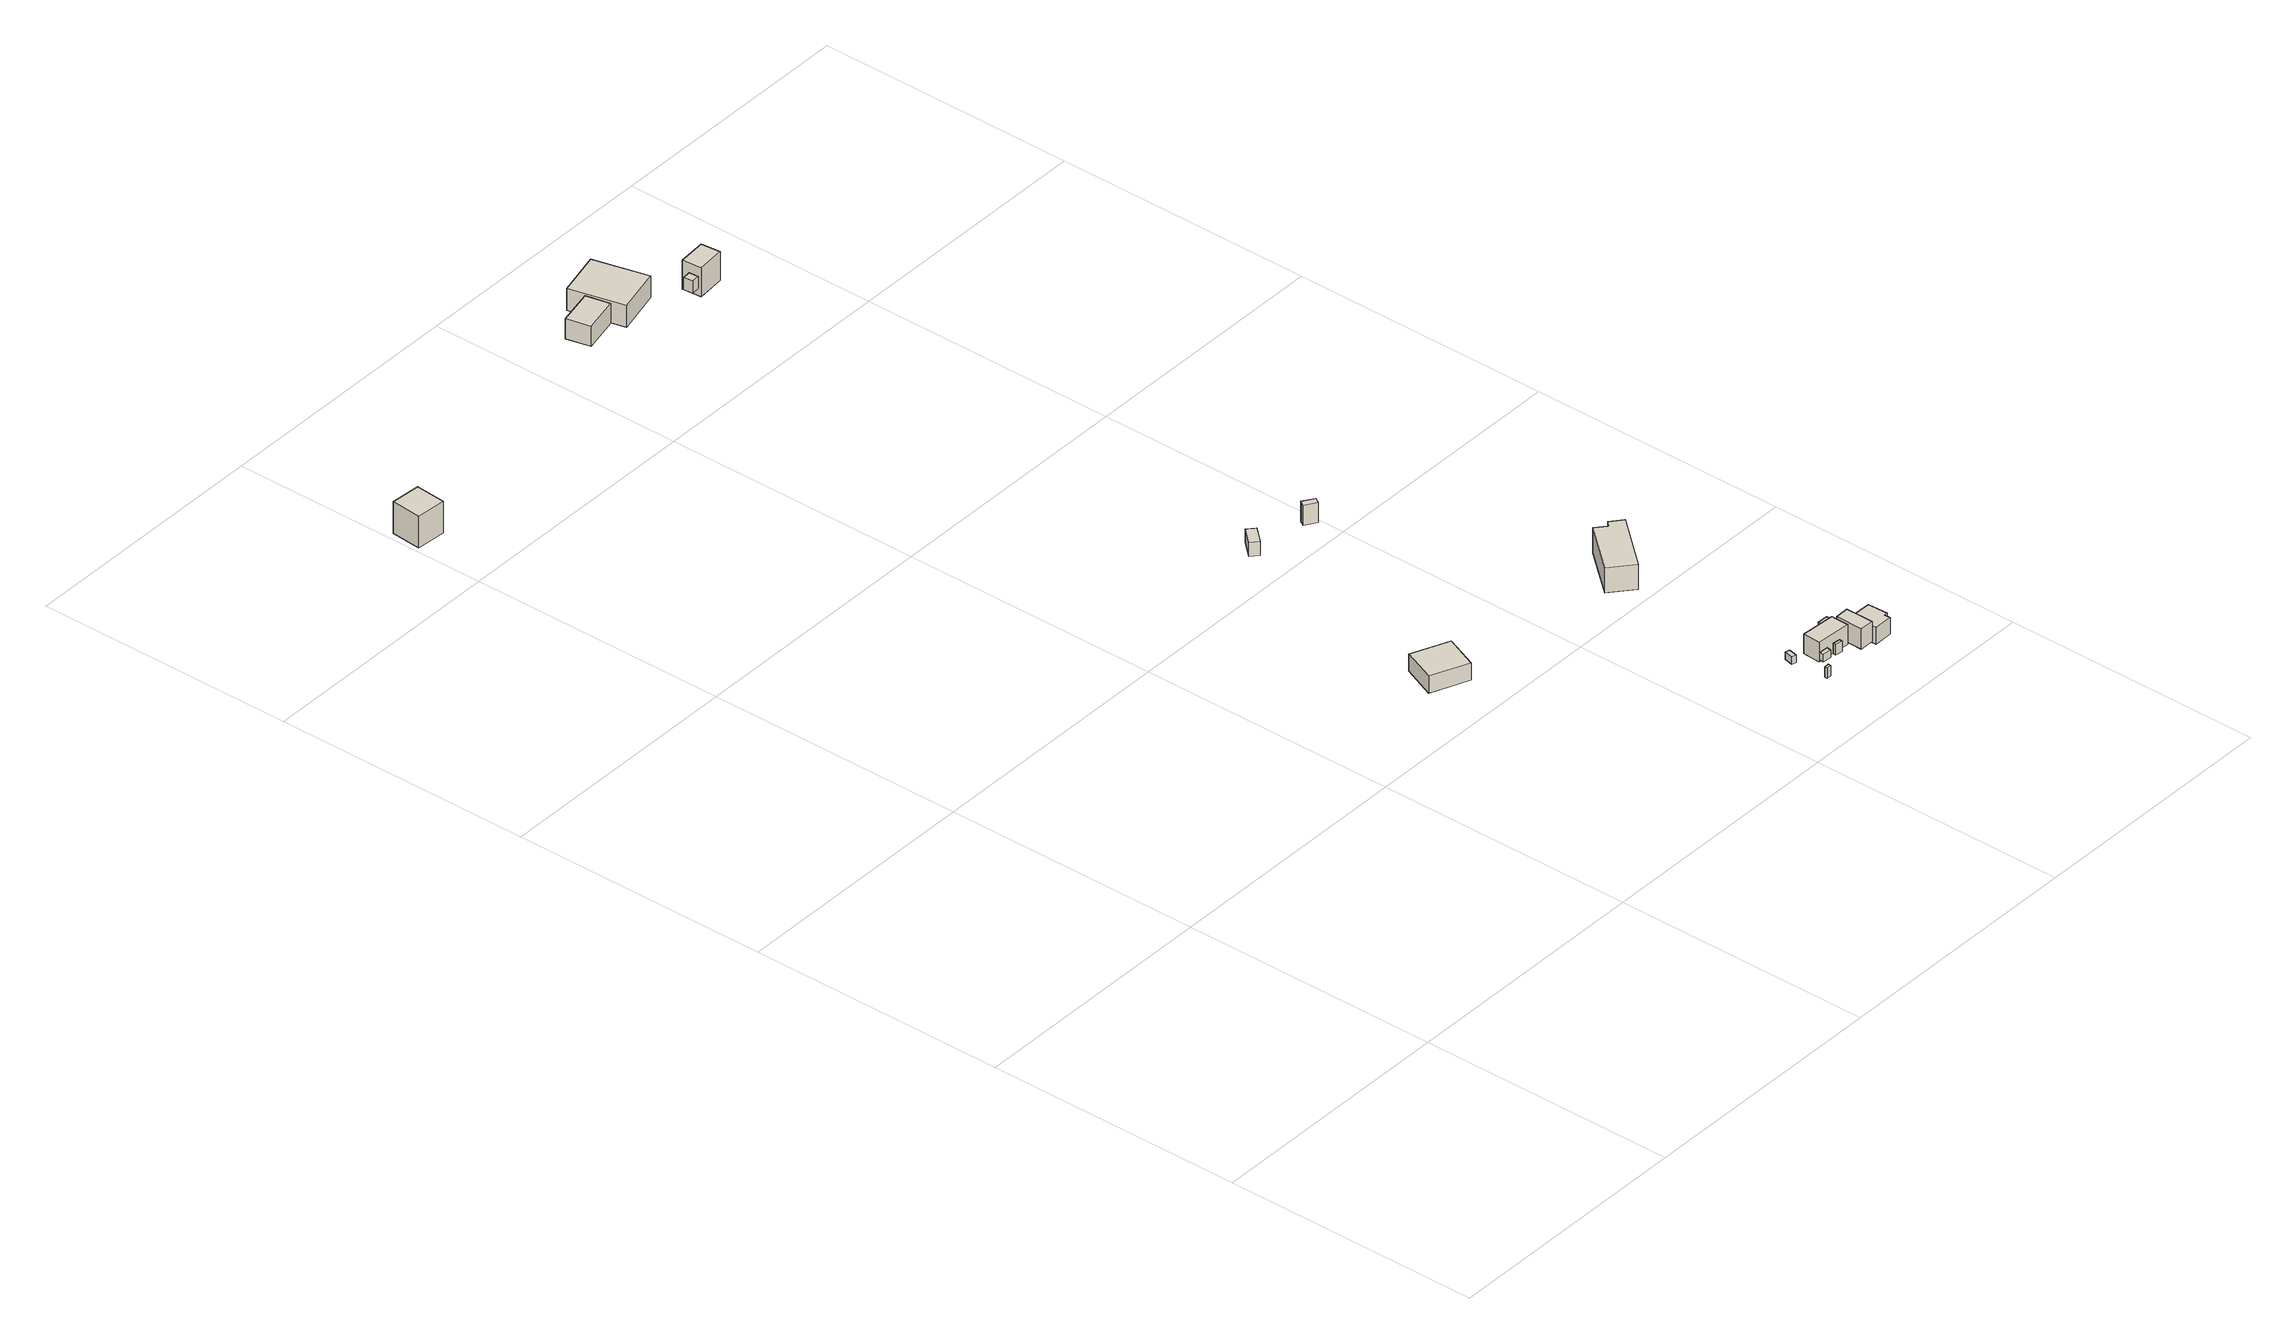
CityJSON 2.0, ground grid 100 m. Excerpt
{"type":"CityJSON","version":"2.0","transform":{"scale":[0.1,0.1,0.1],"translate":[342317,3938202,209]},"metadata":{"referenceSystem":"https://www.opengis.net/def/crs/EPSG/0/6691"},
"CityObjects":{
"building1":{"type":"Building","attributes":{"usage":"451","measuredHeight":19.5,"storeysAboveGround":1,"BuildingIDAttribute.prefecture":"14","BuildingIDAttribute.city":"14151","BuildingDetailAttribute.totalFloorArea":110.17,"BuildingDetailAttribute.buildingFootprintArea":110.17,"BuildingDetailAttribute.buildingStructureType":"601","BuildingDetailAttribute.buildingStructureOrgType":"1","BuildingDetailAttribute.orgUsage":"200","BuildingDetailAttribute.surveyYear":2015},"geometry":[{"type":"Solid","lod":"1","boundaries":[[[[0,1,2,3,4,5]],[[4,6,7,5]],[[3,8,6,4]],[[2,9,8,3]],[[1,10,9,2]],[[0,11,10,1]],[[5,7,11,0]],[[6,8,9,10,11,7]]]]}]},
"building2":{"type":"Building","attributes":{"measuredHeight":7.4,"BuildingIDAttribute.prefecture":"14","BuildingIDAttribute.city":"14151","BuildingDetailAttribute.surveyYear":2015,"BuildingLandSlideRiskAttribute.description":"1","BuildingLandSlideRiskAttribute.areaType":"1"},"geometry":[{"type":"Solid","lod":"1","boundaries":[[[[12,13,14,15]],[[14,16,17,15]],[[13,18,16,14]],[[12,19,18,13]],[[15,17,19,12]],[[16,18,19,17]]]]}]},
"building3":{"type":"Building","attributes":{"measuredHeight":5.9,"BuildingIDAttribute.prefecture":"14","BuildingIDAttribute.city":"14151","BuildingDetailAttribute.surveyYear":2015},"geometry":[{"type":"Solid","lod":"1","boundaries":[[[[20,21,22,23]],[[22,24,25,23]],[[21,26,24,22]],[[20,27,26,21]],[[23,25,27,20]],[[24,26,27,25]]]]}]},
"building4":{"type":"Building","attributes":{"measuredHeight":4.8,"BuildingIDAttribute.prefecture":"14","BuildingIDAttribute.city":"14151","BuildingDetailAttribute.surveyYear":2015},"geometry":[{"type":"Solid","lod":"1","boundaries":[[[[28,29,30,31]],[[30,32,33,31]],[[29,34,32,30]],[[28,35,34,29]],[[31,33,35,28]],[[32,34,35,33]]]]}]},
"building5":{"type":"Building","attributes":{"BuildingIDAttribute.prefecture":"14","BuildingIDAttribute.city":"14151","BuildingDetailAttribute.surveyYear":2015},"geometry":[{"type":"Solid","lod":"1","boundaries":[[[[36,37,38,39]],[[38,40,41,39]],[[37,42,40,38]],[[36,43,42,37]],[[39,41,43,36]],[[40,42,43,41]]]]}]},
"building6":{"type":"Building","attributes":{"BuildingIDAttribute.prefecture":"14","BuildingIDAttribute.city":"14151","BuildingDetailAttribute.surveyYear":2015},"geometry":[{"type":"Solid","lod":"1","boundaries":[[[[44,45,46,47]],[[46,48,49,47]],[[45,50,48,46]],[[44,51,50,45]],[[47,49,51,44]],[[48,50,51,49]]]]}]},
"building7":{"type":"Building","attributes":{"measuredHeight":4.5,"BuildingIDAttribute.prefecture":"14","BuildingIDAttribute.city":"14151","BuildingDetailAttribute.surveyYear":2015},"geometry":[{"type":"Solid","lod":"1","boundaries":[[[[52,53,54,55]],[[54,56,57,55]],[[53,58,56,54]],[[52,59,58,53]],[[55,57,59,52]],[[56,58,59,57]]]]}]},
"building8":{"type":"Building","attributes":{"usage":"411","measuredHeight":8.3,"storeysAboveGround":2,"BuildingIDAttribute.prefecture":"14","BuildingIDAttribute.city":"14151","BuildingDetailAttribute.totalFloorArea":128.44,"BuildingDetailAttribute.buildingFootprintArea":64.22,"BuildingDetailAttribute.buildingStructureType":"610","BuildingDetailAttribute.buildingStructureOrgType":"2","BuildingDetailAttribute.orgUsage":"10","BuildingDetailAttribute.surveyYear":2015},"geometry":[{"type":"Solid","lod":"1","boundaries":[[[[60,61,62,63]],[[62,64,65,63]],[[61,66,64,62]],[[60,67,66,61]],[[63,65,67,60]],[[64,66,67,65]]]]}]},
"building9":{"type":"Building","attributes":{"usage":"413","measuredHeight":9.7,"storeysAboveGround":2,"BuildingIDAttribute.prefecture":"14","BuildingIDAttribute.city":"14151","BuildingDetailAttribute.totalFloorArea":79.46,"BuildingDetailAttribute.buildingFootprintArea":39.73,"BuildingDetailAttribute.buildingStructureType":"601","BuildingDetailAttribute.buildingStructureOrgType":"1","BuildingDetailAttribute.orgUsage":"30","BuildingDetailAttribute.surveyYear":2015},"geometry":[{"type":"Solid","lod":"1","boundaries":[[[[68,69,70,71]],[[70,72,73,71]],[[69,74,72,70]],[[68,75,74,69]],[[71,73,75,68]],[[72,74,75,73]]]]}]},
"building10":{"type":"Building","attributes":{"measuredHeight":4,"BuildingIDAttribute.prefecture":"14","BuildingIDAttribute.city":"14151","BuildingDetailAttribute.surveyYear":2015},"geometry":[{"type":"Solid","lod":"1","boundaries":[[[[76,77,78,79]],[[78,80,81,79]],[[77,82,80,78]],[[76,83,82,77]],[[79,81,83,76]],[[80,82,83,81]]]]}]},
"building11":{"type":"Building","attributes":{"measuredHeight":8.4,"BuildingIDAttribute.prefecture":"14","BuildingIDAttribute.city":"14151","BuildingDetailAttribute.surveyYear":2015},"geometry":[{"type":"Solid","lod":"1","boundaries":[[[[84,85,86,87]],[[86,88,89,87]],[[85,90,88,86]],[[84,91,90,85]],[[87,89,91,84]],[[88,90,91,89]]]]}]},
"building12":{"type":"Building","attributes":{"usage":"413","measuredHeight":7.8,"storeysAboveGround":2,"BuildingIDAttribute.prefecture":"14","BuildingIDAttribute.city":"14151","BuildingDetailAttribute.totalFloorArea":117.21,"BuildingDetailAttribute.buildingFootprintArea":58.61,"BuildingDetailAttribute.buildingStructureType":"601","BuildingDetailAttribute.buildingStructureOrgType":"1","BuildingDetailAttribute.orgUsage":"30","BuildingDetailAttribute.surveyYear":2015},"geometry":[{"type":"Solid","lod":"1","boundaries":[[[[92,93,94,95,96,97,98,99]],[[98,100,101,99]],[[97,102,100,98]],[[96,103,102,97]],[[95,104,103,96]],[[94,105,104,95]],[[93,106,105,94]],[[92,107,106,93]],[[99,101,107,92]],[[100,102,103,104,105,106,107,101]]]]}]},
"building13":{"type":"Building","attributes":{"measuredHeight":10.8,"BuildingIDAttribute.prefecture":"14","BuildingIDAttribute.city":"14151","BuildingDetailAttribute.surveyYear":2015,"BuildingLandSlideRiskAttribute.description":"1","BuildingLandSlideRiskAttribute.areaType":"1"},"geometry":[{"type":"Solid","lod":"1","boundaries":[[[[108,109,110,111,112,113]],[[112,114,115,113]],[[111,116,114,112]],[[110,117,116,111]],[[109,118,117,110]],[[108,119,118,109]],[[113,115,119,108]],[[114,116,117,118,119,115]]]]}]},
"building14":{"type":"Building","attributes":{"usage":"422","measuredHeight":9.7,"storeysAboveGround":1,"BuildingIDAttribute.prefecture":"14","BuildingIDAttribute.city":"14151","BuildingDetailAttribute.totalFloorArea":106.29,"BuildingDetailAttribute.buildingFootprintArea":106.29,"BuildingDetailAttribute.buildingStructureType":"601","BuildingDetailAttribute.buildingStructureOrgType":"1","BuildingDetailAttribute.orgUsage":"138","BuildingDetailAttribute.surveyYear":2015,"BuildingLandSlideRiskAttribute.description":"1","BuildingLandSlideRiskAttribute.areaType":"1"},"geometry":[{"type":"Solid","lod":"1","boundaries":[[[[120,121,122,123]],[[122,124,125,123]],[[121,126,124,122]],[[120,127,126,121]],[[123,125,127,120]],[[124,126,127,125]]]]}]},
"building15":{"type":"Building","attributes":{"usage":"422","measuredHeight":12.1,"storeysAboveGround":1,"BuildingIDAttribute.prefecture":"14","BuildingIDAttribute.city":"14151","BuildingDetailAttribute.totalFloorArea":329.62,"BuildingDetailAttribute.buildingFootprintArea":329.62,"BuildingDetailAttribute.buildingStructureType":"601","BuildingDetailAttribute.buildingStructureOrgType":"1","BuildingDetailAttribute.orgUsage":"138","BuildingDetailAttribute.surveyYear":2015,"BuildingLandSlideRiskAttribute.description":"1","BuildingLandSlideRiskAttribute.areaType":"1"},"geometry":[{"type":"Solid","lod":"1","boundaries":[[[[128,129,130,131]],[[130,132,133,131]],[[129,134,132,130]],[[128,135,134,129]],[[131,133,135,128]],[[132,134,135,133]]]]}]},
"building16":{"type":"Building","attributes":{"usage":"422","measuredHeight":8.4,"storeysAboveGround":1,"BuildingIDAttribute.prefecture":"14","BuildingIDAttribute.city":"14151","BuildingDetailAttribute.totalFloorArea":8.96,"BuildingDetailAttribute.buildingFootprintArea":8.96,"BuildingDetailAttribute.buildingStructureType":"601","BuildingDetailAttribute.buildingStructureOrgType":"1","BuildingDetailAttribute.orgUsage":"138","BuildingDetailAttribute.surveyYear":2015},"geometry":[{"type":"Solid","lod":"1","boundaries":[[[[136,137,138,139]],[[138,140,141,139]],[[137,142,140,138]],[[136,143,142,137]],[[139,141,143,136]],[[140,142,143,141]]]]}]},
"building17":{"type":"Building","attributes":{"usage":"422","measuredHeight":13.2,"storeysAboveGround":1,"BuildingIDAttribute.prefecture":"14","BuildingIDAttribute.city":"14151","BuildingDetailAttribute.totalFloorArea":67.35,"BuildingDetailAttribute.buildingFootprintArea":67.35,"BuildingDetailAttribute.buildingStructureType":"601","BuildingDetailAttribute.buildingStructureOrgType":"1","BuildingDetailAttribute.orgUsage":"138","BuildingDetailAttribute.surveyYear":2015,"BuildingLandSlideRiskAttribute.description":"1","BuildingLandSlideRiskAttribute.areaType":"1"},"geometry":[{"type":"Solid","lod":"1","boundaries":[[[[144,145,146,147]],[[146,148,149,147]],[[145,150,148,146]],[[144,151,150,145]],[[147,149,151,144]],[[148,150,151,149]]]]}]}
},
"vertices":[
[132,4364,20],[132,4361,20],[123,4252,20],[123,4248,20],[8,4257,20],[18,4373,20],[8,4257,148],[18,4373,148],[123,4248,148],[123,4252,148],[132,4361,148],[132,4364,148],
[1194,977,289],[1248,1105,289],[1392,1044,289],[1338,916,289],[1392,1044,358],[1338,916,358],[1248,1105,358],[1194,977,358],
[1453,1899,270],[1425,1925,270],[1476,1982,270],[1504,1956,270],[1476,1982,326],[1504,1956,326],[1425,1925,326],[1453,1899,326],
[2074,5,314],[2054,5,314],[2055,16,314],[2074,16,314],[2055,16,356],[2074,16,356],[2054,5,356],[2074,5,356],
[2041,124,331],[2023,128,331],[2032,163,331],[2049,158,331],[2032,163,361],[2049,158,361],[2023,128,361],[2041,124,361],
[2149,83,319],[2147,65,319],[2112,68,319],[2113,85,319],[2112,68,349],[2113,85,349],[2147,65,349],[2149,83,349],
[2212,82,305],[2210,70,305],[2182,73,305],[2183,85,305],[2182,73,347],[2183,85,347],[2210,70,347],[2212,82,347],
[2256,151,303],[2254,82,303],[2119,92,303],[2124,160,303],[2119,92,383],[2124,160,383],[2254,82,383],[2256,151,383],
[2329,147,291],[2329,41,291],[2274,42,291],[2277,147,291],[2274,42,373],[2277,147,373],[2329,41,373],[2329,147,373],
[2298,207,296],[2298,180,296],[2256,181,296],[2257,209,296],[2256,181,332],[2257,209,332],[2298,180,332],[2298,207,332],
[1728,1944,214],[1741,1965,214],[1784,1937,214],[1771,1917,214],[1784,1937,296],[1771,1917,296],[1741,1965,296],[1728,1944,296],
[2346,136,273],[2347,139,273],[2428,138,273],[2430,60,273],[2417,60,273],[2417,38,273],[2345,37,273],[2342,136,273],[2345,37,340],[2342,136,340],[2417,38,340],[2417,60,340],[2430,60,340],[2428,138,340],[2347,139,340],[2346,136,340],
[2114,849,248],[2029,922,248],[2175,1092,248],[2216,1058,248],[2232,1076,248],[2277,1038,248],[2232,1076,349],[2277,1038,349],[2216,1058,349],[2175,1092,349],[2029,922,349],[2114,849,349],
[1308,4626,51],[1328,4534,51],[1190,4503,51],[1169,4595,51],[1190,4503,132],[1169,4595,132],[1328,4534,132],[1308,4626,132],
[1468,4734,51],[1521,4524,51],[1345,4480,51],[1293,4691,51],[1345,4480,139],[1293,4691,139],[1521,4524,139],[1468,4734,139],
[1659,4476,47],[1662,4440,47],[1630,4438,47],[1627,4473,47],[1630,4438,96],[1627,4473,96],[1662,4440,96],[1659,4476,96],
[1775,4521,8],[1782,4447,8],[1674,4438,8],[1668,4512,8],[1674,4438,125],[1668,4512,125],[1782,4447,125],[1775,4521,125]
]}
